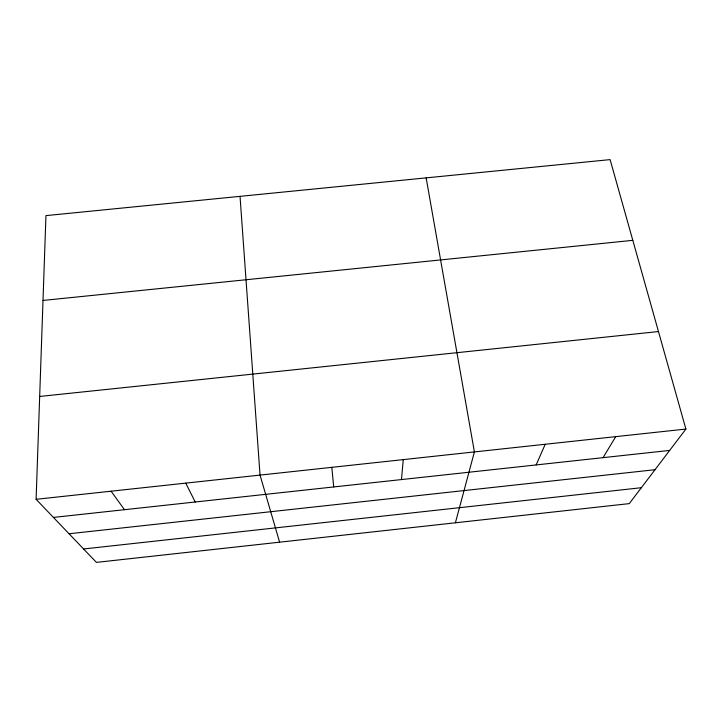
<?xml version="1.0" encoding="UTF-8"?>
<svg xmlns="http://www.w3.org/2000/svg" width="722" height="722" viewBox="0 0 722 722"><rect width="100%" height="100%" fill="white"/><g stroke="black" fill="none" stroke-linecap="round" stroke-linejoin="round"><path stroke-width="1.08" d="M36.1 499.308L45.955 215.616L610.108 159.616L685.9 429.058L629.259 503.622L96.423 562.384L36.1 499.308L685.9 429.058M401.477 479.57L403.273 459.616M455.401 522.791L474.408 451.927L426.151 177.874M536.148 464.932L545.218 444.265M603.06 457.658L615.722 436.648M53.419 517.421L669.682 450.411M69.041 533.757L655.025 469.706M83.59 548.973L641.344 487.711M39.674 396.459L658.473 331.551M43.013 300.442L632.815 240.336M111.098 491.204L124.482 509.696M185.744 483.135L195.22 501.998M279.604 542.186L260.037 475.094L240.029 196.348M331.813 467.342L333.708 486.944"/></g></svg>
